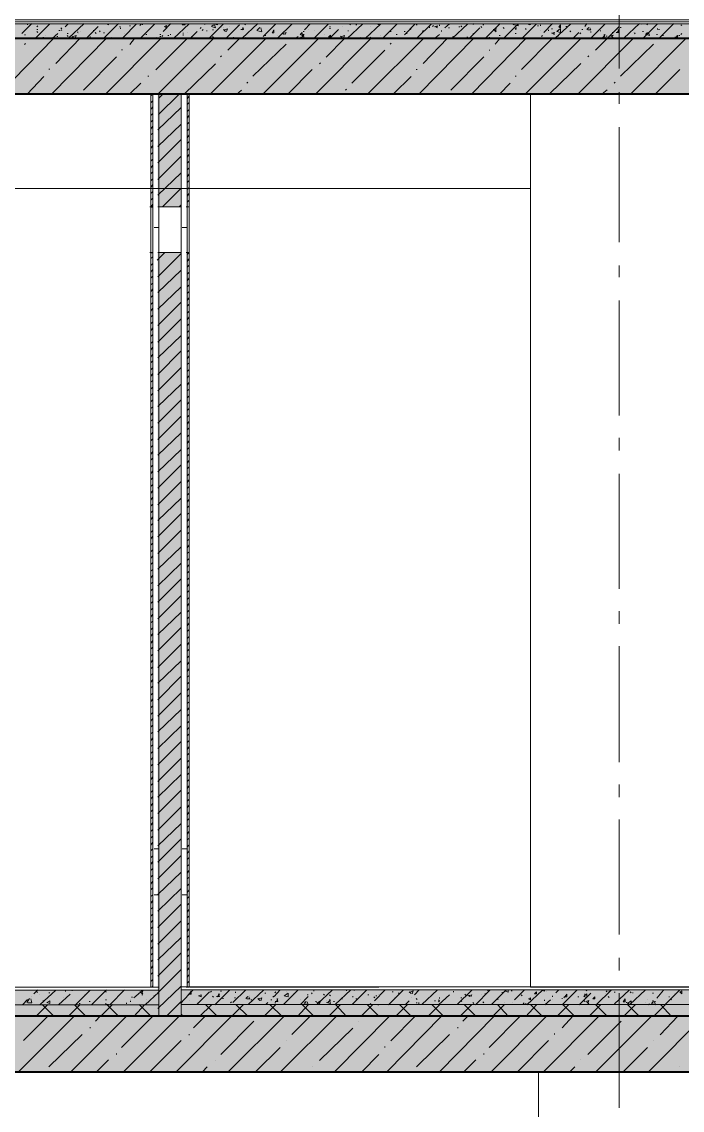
# Model space of a CAD drawing. Header units: millimetres. Extents: x -136833 to 49383, y -8033 to 344618.
# Drawn here: x -20539 to -17669, y 48117 to 52848 of the extents above; entities that cross this region are included whole.
import ezdxf

# ---------------------------------------------------------------- set-up
doc = ezdxf.new("R2010")
doc.units = ezdxf.units.MM
doc.layers.add('PDF _Геометрия', color=7, linetype='Continuous', true_color=0x1d1d1d)
doc.layers.add('PDF _Сплошная заливка', color=7, linetype='Continuous', true_color=0xffffff)

msp = doc.modelspace()

# ---------------------------------------------------------------- hatches: boundary and pattern name
at = {"layer": 'PDF _Сплошная заливка', "transparency": 33554559}
h = msp.add_hatch(color=256, dxfattribs=at)
h.paths.add_polyline_path([(-77398.8, 52535.5), (-77398.8, 52776.4), (-103546, 52776.4), (-103546, 52535.5)])
h.paths.add_polyline_path([(146.8, 52535.5), (146.8, 52776.4), (-22999.7, 52776.4), (-22999.7, 52535.5)])
h.paths.add_polyline_path([(-23351, 52535.5), (-23351, 52776.4), (-26352.2, 52776.4), (-26352.2, 52535.5)])
h.paths.add_polyline_path([(-26398.8, 52535.5), (-26398.8, 52776.4), (-44097.3, 52776.4), (-44097.3, 52535.5)])
h.paths.add_polyline_path([(-45350.3, 52535.5), (-45350.3, 52776.4), (-50899.8, 52776.4), (-50899.8, 52535.5)])
h = msp.add_hatch(color=256, dxfattribs=at)
h.paths.add_polyline_path([(-19977.2, 52044.5), (-19977.2, 52534), (-19978.2, 52534), (-19978.2, 52044.5)])
h.paths.add_polyline_path([(-19977.2, 51845.5), (-19978.2, 51845.5), (-19978.2, 48653.8), (-19977.2, 48653.8)])
h = msp.add_hatch(color=256, dxfattribs=at)
h.paths.add_polyline_path([(-19850.3, 52044.5), (-19850.3, 52534.8), (-19948.6, 52534.8), (-19948.6, 52044.5)])
h.paths.add_polyline_path([(-19850.3, 51845.5), (-19948.6, 51845.5), (-19948.6, 48526.8), (-19850.3, 48526.8)])
h = msp.add_hatch(color=256, dxfattribs=at)
h.paths.add_polyline_path([(-19816.4, 52044.5), (-19816.4, 52534.6), (-19820.3, 52534.6), (-19820.3, 52044.5)])
h.paths.add_polyline_path([(-19816.4, 51845.5), (-19820.3, 51845.5), (-19820.3, 48653.8), (-19816.4, 48653.8)])
h = msp.add_hatch(color=256, dxfattribs=at)
h.paths.add_polyline_path([(-65546.2, 48285.5), (-65546.2, 48526.4), (-101294, 48526.4), (-101294, 48285.5)])
h.paths.add_polyline_path([(146.8, 48285.5), (146.8, 48526.4), (-22999.7, 48526.4), (-22999.7, 48285.5)])
h.paths.add_polyline_path([(-23351, 48285.5), (-23351, 48526.4), (-26352.2, 48526.4), (-26352.2, 48285.5)])
h.paths.add_polyline_path([(-26398.8, 48285.5), (-26398.8, 48526.4), (-44097.3, 48526.4), (-44097.3, 48285.5)])
h.paths.add_polyline_path([(-45350.3, 48285.5), (-45350.3, 48526.4), (-50899.8, 48526.4), (-50899.8, 48285.5)])
h.paths.add_polyline_path([(-50950.6, 48285.5), (-50950.6, 48526.4), (-65296.5, 48526.4), (-65296.5, 48285.5)])

# ---------------------------------------------------------------- linework, layer by layer
at = {"layer": 'PDF _Геометрия', "color": 7, "lineweight": 9}
for points in [[(-17943.1, 52644.3), (-17943.1, 53143.8)], [(-22897, 52775.7), (-96.7, 52775.7), (-96.7, 52839.2), (-96.7, 52847.7), (-96.7, 52856.1), (-22897, 52856.1)], [(-96.7, 52847.7), (-22897, 52847.7)], [(-96.7, 52839.2), (-22897, 52839.2)], [(-19964.4, 52123.1), (-19943.6, 52123.1), (-19943.6, 52533.8), (-19943.6, 52042.7), (-19943.6, 51843.7), (-19943.6, 48524.8), (-22894, 48524.8)], [(-21925.8, 48652.1), (-19978.7, 48652.1), (-19978.7, 51844), (-19978.7, 52043), (-19978.7, 52534.1), (-22857.3, 52534.1)], [(-19978.2, 52042.9), (-19969.9, 52042.9), (-19969.9, 52534), (-19978.2, 52534)], [(-19974.1, 52043.8), (-19969.9, 52043.8), (-19969.9, 52534.9), (-19974.1, 52534.9)], [(-19847.1, 51963.4), (-19847.1, 51993), (-19847.1, 52043.8), (-19847.1, 51844.9), (-19847.1, 52043.8), (-19948.6, 52043.8), (-19847.1, 52043.8), (-19847.1, 52534.8), (-19948.6, 52534.8)], [(-19847.1, 52534.8), (-19847.1, 52124.2)], [(-19841.6, 52533.8), (-19820.7, 52533.8), (-19820.7, 52042.7), (-19820.7, 51843.8), (-19820.7, 48651.8), (-19820.7, 50751.5), (-19820.7, 48651.8)], [(-19841.6, 52123.1), (-19820.7, 52123.1), (-19820.7, 52533.8)], [(-19824.9, 52043.6), (-19820.7, 52043.6), (-19820.7, 52534.7), (-19824.9, 52534.7)], [(-19820.3, 52043.6), (-19812, 52043.6), (-19812, 52534.6), (-19820.3, 52534.6)], [(-19812, 52534.6), (-19812, 52124)], [(-18987.2, 52533.9), (-19808.5, 52533.9)], [(-18329.1, 52534.4), (-18329.1, 48652.4)], [(-18328, 48652.3), (-9607.8, 48652.3), (-9607.8, 52534.2), (-18328, 52534.2)], [(-17943.1, 52491.8), (-17943.1, 52542.7)], [(-17943.1, 51890.8), (-17943.1, 52390.3)], [(-19408.4, 52123.7), (-20741.8, 52123.7)], [(-19810.6, 52123.7), (-18329.1, 52123.7)], [(-18794.2, 52123.6), (-19407.7, 52123.6)], [(-19982.4, 51844.8), (-19969.9, 51844.8), (-19969.9, 52043.8), (-19982.4, 52043.8)], [(-19824.5, 51844.6), (-19812, 51844.6), (-19812, 52043.6), (-19824.5, 52043.6)], [(-19964.4, 51953.8), (-19943.6, 51953.8)], [(-19841.6, 51953.8), (-19820.7, 51953.8)], [(149, 51904.4), (149, 50981.6), (149, 48653.3), (149, 48640.7), (-19848.8, 48640.7)], [(-19978.2, 48652), (-19969.9, 48652), (-19969.9, 51843.9), (-19978.2, 51843.9)], [(-19974.1, 48653.1), (-19969.9, 48653.1), (-19969.9, 51844.8), (-19974.1, 51844.8)], [(-19948.6, 48526), (-19847.1, 48526), (-19847.1, 51844.9), (-19948.6, 51844.9), (-19847.1, 51844.9)], [(-19824.9, 48652.8), (-19820.7, 48652.8), (-19820.7, 51844.7), (-19824.9, 51844.7)], [(-19820.3, 48652.7), (-19812, 48652.7), (-19812, 51844.6), (-19820.3, 51844.6)], [(-17943.1, 51738.3), (-17943.1, 51789.1)], [(-17943.1, 51137.2), (-17943.1, 51636.7)], [(-17943.1, 50984.8), (-17943.1, 51039.8)], [(-17943.1, 50383.7), (-17943.1, 50883.2)], [(-19847.1, 49554.7), (-19847.1, 50752.7), (-19847.1, 48653), (-19847.1, 48640.3), (-19847.1, 48576.8), (-19847.1, 48526)], [(-17943.1, 50231.3), (-17943.1, 50286.3)], [(-17943.1, 49630.2), (-17943.1, 50133.9)], [(-17943.1, 49477.8), (-17943.1, 49532.8)], [(-17943.1, 48880.9), (-17943.1, 49380.4)], [(-19943.6, 49252.9), (-19964.4, 49252.9)], [(-19820.7, 49252.9), (-19841.6, 49252.9)], [(-17943.1, 48724.2), (-17943.1, 48779.2)], [(-19943.6, 48524.8), (-19943.6, 48575.6), (-19943.6, 48639.1), (-19943.6, 48651.8), (-22894, 48651.8)], [(-19943.6, 48639.1), (-22894, 48639.1)], [(149, 48653.3), (-19848.8, 48653.3)], [(-19848.8, 48526.4), (149, 48526.4), (149, 48577.2), (149, 48640.7)], [(-19808.5, 48651.9), (-18987.2, 48651.9)], [(-17943.1, 48127.3), (-17943.1, 48626.9)], [(-19943.6, 48575.6), (-22894, 48575.6)], [(149, 48577.2), (-19848.8, 48577.2)], [(-22895.5, 47873.2), (-18294, 47873.2), (-18294, 48283.9), (-18294, 45155.4), (-22895.5, 45155.4)], [(-18294, 48283.9), (-22895.5, 48283.9)]]:
    msp.add_lwpolyline(points, dxfattribs=at)
at = {"layer": 'PDF _Геометрия', "color": 7, "lineweight": 40}
for points in [[(-96.7, 53046.7), (-96.7, 52775.7), (-22994.2, 52775.7)], [(-22994.2, 52534.4), (-96.7, 52534.4), (-96.7, 51954.4)], [(149, 45156.8), (149, 48285.1), (149, 48526.4), (-22997.8, 48526.4)], [(-22994.2, 48284.2), (-96.7, 48284.2), (-96.7, 45155.8), (-26097.4, 45155.8)]]:
    msp.add_lwpolyline(points, dxfattribs=at)
at = {"layer": 'PDF _Геометрия', "lineweight": 9}
for points in [[(-18524.1, 52776.6), (-18460.8, 52840.1)], [(-18270.7, 52802.1), (-18232.6, 52840.2)], [(-20538.5, 52797.6), (-20496.3, 52840)], [(-20513.9, 52835), (-20513.9, 52839.2)], [(-20481, 52775.9), (-20417.4, 52839.4)], [(-20474.2, 52826.2), (-20470, 52830.5)], [(-20474.2, 52814.4), (-20470, 52814.4)], [(-20474.2, 52805.9), (-20470, 52801.7)], [(-20407.9, 52775.6), (-20382.3, 52796.8)], [(-20377.6, 52809.5), (-20373.5, 52809.5)], [(-20368.9, 52822.1), (-20364.7, 52817.8)], [(-20368.9, 52809.4), (-20364.7, 52813.6)], [(-20350.9, 52826.1), (-20338.4, 52838.9)], [(-20342.6, 52797.4), (-20338.4, 52797.4)], [(-20336.1, 52776.6), (-20268.2, 52840.1)], [(-20298.7, 52802.2), (-20294.5, 52802.2)], [(-20294.5, 52797.1), (-20294.5, 52797.1)], [(-20285.8, 52806.3), (-20285.8, 52806.3)], [(-20263.6, 52839.1), (-20259.4, 52839.1)], [(-20257.4, 52776.1), (-20206.8, 52826.9)], [(-20228.5, 52810.1), (-20224.3, 52810.1)], [(-20219.7, 52800.7), (-20215.6, 52796.5)], [(-20202.2, 52804.8), (-20198, 52809.1)], [(-20189.2, 52838.6), (-20189.2, 52838.6)], [(-20184.6, 52800.5), (-20180.5, 52800.5)], [(-20182.9, 52776.4), (-20119, 52839.9)], [(-20171.2, 52839.3), (-20162.9, 52835.1), (-20162.9, 52839.3)], [(-20119, 52818.7), (-20119, 52818.7)], [(-20114.4, 52826.2), (-20110.3, 52826.2)], [(-20110.3, 52817.7), (-20110.3, 52822)], [(-20099.1, 52780.1), (-20040.1, 52839.3)], [(-20092.7, 52797.3), (-20092.7, 52797.3)], [(-20070.6, 52831), (-20066.4, 52831)], [(-20026.7, 52831.6), (-20022.5, 52835.8)], [(-20024.3, 52775.2), (-19961.1, 52838.7)], [(-20017.9, 52835.8), (-20013.8, 52835.8)], [(-20000.4, 52793.3), (-19996.2, 52793.3)], [(-19939, 52792.9), (-19934.8, 52792.9)], [(-19925, 52806.1), (-19890.9, 52840)], [(-19921, 52827.4), (-19908.5, 52831.6), (-19912.6, 52823.2)], [(-19916.8, 52826.5), (-19908.5, 52822.3)], [(-19895.1, 52793.4), (-19890.9, 52793.4)], [(-19879.4, 52775.9), (-19812, 52839.4)], [(-19842.4, 52835.4), (-19838.3, 52839.6)], [(-19842, 52835.3), (-19829.5, 52835.3), (-19833.7, 52839.5)], [(-19838.3, 52796.4), (-19838.3, 52800.6)], [(-19820.7, 52800.5), (-19820.7, 52800.5)], [(-19806.8, 52776.5), (-19776.9, 52806.1)], [(-19763.5, 52818.7), (-19759.3, 52822.9)], [(-19754.7, 52810.2), (-19750.5, 52814.4)], [(-19745.9, 52835.5), (-19741.8, 52839.7)], [(-19737.2, 52809.2), (-19733, 52809.2)], [(-19726.2, 52775.7), (-19662.8, 52839.2)], [(-19715, 52826.8), (-19706.7, 52835.3)], [(-19710.8, 52813.2), (-19706.7, 52813.2)], [(-19710.4, 52825.9), (-19697.9, 52821.6), (-19702.1, 52834.3)], [(-19706.7, 52839.5), (-19706.7, 52839.5)], [(-19705.8, 52839.3), (-19689.1, 52835.2), (-19689.1, 52839.3)], [(-19671.6, 52823.2), (-19671.6, 52823.2)], [(-19662.8, 52823.1), (-19662.8, 52823.1)], [(-19662.4, 52814.6), (-19654, 52806.1)], [(-19657.8, 52813.7), (-19645.3, 52817.9), (-19649.4, 52805.2)], [(-19651.9, 52776), (-19592.6, 52835.3)], [(-19636.5, 52827.2), (-19636.5, 52827.2)], [(-19601.4, 52831.2), (-19601.4, 52831.2)], [(-19587.6, 52814), (-19575.1, 52814), (-19579.2, 52822.5)], [(-19583.4, 52813.2), (-19575.1, 52821.6)], [(-19581.3, 52776.3), (-19513.6, 52839.9)], [(-19570.5, 52835.1), (-19566.3, 52839.4)], [(-19517.4, 52810.2), (-19504.9, 52822.9)], [(-19512.8, 52809.2), (-19496.1, 52805), (-19500.3, 52821.9)], [(-19489.8, 52784.2), (-19434.7, 52839.3)], [(-19428, 52776.2), (-19364.5, 52839.6)], [(-19408, 52797.6), (-19399.6, 52793.3)], [(-19403.4, 52796.6), (-19390.8, 52800.9), (-19395, 52792.4)], [(-19390.8, 52801.7), (-19390.8, 52801.7)], [(-19328.6, 52780.9), (-19311.8, 52776.6), (-19316, 52793.6)], [(-19320.6, 52796.1), (-19320.6, 52800.4)], [(-19316, 52806.3), (-19311.8, 52806.3)], [(-19310.7, 52813.7), (-19285.5, 52839.1)], [(-19294.3, 52813.7), (-19294.3, 52813.7)], [(-19270.2, 52775.1), (-19206.5, 52838.5)], [(-19268, 52810.2), (-19268, 52810.2)], [(-19202, 52825.8), (-19197.8, 52825.8)], [(-19202, 52818.2), (-19197.8, 52818.2)], [(-19200.5, 52776.4), (-19162.7, 52814.5)], [(-19145.1, 52826.3), (-19145.1, 52826.3)], [(-19125.3, 52775.7), (-19057.4, 52839.2)], [(-19123, 52809.1), (-19118.8, 52809.1)], [(-19114.2, 52834.4), (-19110, 52838.7)], [(-19087.9, 52835.1), (-19083.7, 52835.1)], [(-19046.4, 52775.1), (-18978.4, 52838.6)], [(-19039.8, 52839.1), (-19039.8, 52839.1)], [(-19022.3, 52827.1), (-19022.3, 52827.1)], [(-18995.6, 52838.7), (-18987.2, 52834.5), (-18987.2, 52838.7)], [(-18972, 52775.5), (-18908.2, 52839)], [(-18938.8, 52806.2), (-18934.6, 52806.2)], [(-18917, 52839), (-18917, 52839)], [(-18912.4, 52793.3), (-18908.2, 52793.3)], [(-18877.3, 52805.7), (-18873.1, 52805.7)], [(-18875.6, 52791.9), (-18829.3, 52838.4)], [(-18868.6, 52797.2), (-18864.4, 52797.2)], [(-18851, 52814.9), (-18846.8, 52819.1)], [(-18824.7, 52835), (-18820.5, 52835)], [(-18822.3, 52776.1), (-18759.1, 52839.6)], [(-18798.4, 52805.2), (-18794.2, 52809.4)], [(-18767.8, 52826.1), (-18767.8, 52821.9)], [(-18754.5, 52826.9), (-18750.3, 52831.1)], [(-18745.4, 52826.7), (-18732.8, 52831), (-18737, 52822.5)], [(-18741.2, 52825.9), (-18732.8, 52821.6)], [(-18724, 52834.3), (-18724, 52830)], [(-18715.2, 52805.5), (-18715.2, 52809.7)], [(-18701.2, 52822.1), (-18680.1, 52839)], [(-18684.3, 52822.1), (-18680.1, 52822.1)], [(-18668.6, 52775), (-18601.1, 52838.5)], [(-18640.5, 52826.1), (-18636.2, 52826.1)], [(-18631.7, 52830.3), (-18627.5, 52826)], [(-18594.9, 52775.5), (-18548.5, 52822.1)], [(-18579, 52835.8), (-18574.8, 52840.1)], [(-18579, 52793.5), (-18574.8, 52797.7)], [(-18543.9, 52827.1), (-18539.7, 52822.9)], [(-18535.2, 52834.6), (-18530.9, 52834.6)], [(-18495.9, 52797.2), (-18495.9, 52797.2)], [(-18491, 52814), (-18478.3, 52818.2), (-18482.5, 52805.5), (-18478.3, 52809.7)], [(-18486.8, 52813.1), (-18478.3, 52804.6)], [(-18447.4, 52823), (-18443.2, 52818.8)], [(-18445.2, 52776), (-18381.8, 52839.5)], [(-18403.6, 52835.4), (-18399.3, 52839.7)], [(-18398.7, 52834.4), (-18381.8, 52830.2), (-18381.8, 52838.7)], [(-18394.8, 52818.4), (-18390.6, 52814.2)], [(-18394.8, 52796.4), (-18390.6, 52796.4)], [(-18390.6, 52818.4), (-18390.6, 52822.7)], [(-18366.3, 52775.5), (-18302.8, 52839)], [(-18350.9, 52818.1), (-18346.7, 52813.9)], [(-18337.6, 52835.8), (-18329.1, 52835.8), (-18329.1, 52840)], [(-18333.4, 52834.9), (-18329.1, 52839.1)], [(-18298.3, 52830.4), (-18294, 52830.4)], [(-18285.3, 52834.6), (-18285.3, 52830.3)], [(-18285.3, 52810), (-18285.3, 52810)], [(-18250.2, 52813.2), (-18250.2, 52808.9)], [(-18236.9, 52817.3), (-18232.6, 52817.3)], [(-18236.6, 52797.8), (-18223.9, 52802), (-18228.1, 52793.5)], [(-18232.3, 52796.9), (-18223.9, 52792.7)], [(-18221.4, 52776.1), (-18153.7, 52839.6)], [(-18175.4, 52827), (-18171.2, 52827)], [(-18157.9, 52809.1), (-18153.7, 52804.9)], [(-18144, 52775.9), (-18118.6, 52801.3)], [(-18114, 52796.1), (-18109.8, 52800.4)], [(-18105.3, 52813.9), (-18101, 52813.9)], [(-18091.9, 52827.3), (-18083.5, 52840)], [(-18083.2, 52814.6), (-18074.7, 52823)], [(-18078.6, 52813.6), (-18065.9, 52813.6), (-18070.2, 52822.1)], [(-18068.1, 52775.9), (-18004.5, 52839.4)], [(-18065.9, 52806), (-18065.9, 52801.8)], [(-18026.3, 52809.1), (-18022.1, 52809.1)], [(-18004.5, 52775.9), (-18008.7, 52792.9)], [(-17994, 52776.3), (-17943.1, 52827.2)], [(-17973.6, 52801.9), (-17969.4, 52801.9)], [(-17955.8, 52801.8), (-17943.1, 52801.8), (-17947.3, 52814.4)], [(-17951.6, 52800.9), (-17943.1, 52813.6)], [(-17938.6, 52822.8), (-17934.3, 52822.8)], [(-17923.3, 52776.6), (-17855.3, 52840)], [(-17881.7, 52801.3), (-17881.7, 52801.3)], [(-17877.1, 52800.4), (-17872.9, 52796.2)], [(-17877.1, 52797), (-17872.9, 52797)], [(-17846.6, 52835.8), (-17846.6, 52835.8)], [(-17842, 52806.1), (-17837.8, 52806.1)], [(-17835.9, 52780.2), (-17776.4, 52839.5)], [(-17828.7, 52793.3), (-17820.3, 52801.8)], [(-17824.5, 52835.6), (-17820.3, 52839.8)], [(-17824.5, 52839), (-17820.3, 52834.7)], [(-17824.2, 52792.3), (-17811.5, 52788.1), (-17815.7, 52800.8)], [(-17780.6, 52792.9), (-17776.4, 52792.9)], [(-17776.4, 52818.3), (-17776.4, 52814.1)], [(-17771.9, 52814), (-17767.6, 52814)], [(-17770, 52776.4), (-17706.2, 52839.9)], [(-17675.3, 52835.4), (-17671.1, 52831.2)], [(-17675.3, 52793), (-17671.1, 52797.3)], [(-20637.2, 52535.4), (-20399.8, 52776.7)], [(-20526.8, 52791.9), (-20522.7, 52791.9)], [(-20526.8, 52749.5), (-20522.7, 52753.8)], [(-20447.8, 52779.4), (-20443.7, 52779.4)], [(-20434.9, 52788.8), (-20434.9, 52788.8)], [(-20408.9, 52535.5), (-20171.7, 52776.8)], [(-20391.7, 52666.6), (-20285.8, 52776.7)], [(-20386.4, 52784.1), (-20382.3, 52784.1)], [(-20342.6, 52788.9), (-20338.4, 52784.7)], [(-20320.9, 52783.7), (-20320.9, 52779.4)], [(-20320.4, 52784.5), (-20312.1, 52776)], [(-20315.8, 52783.6), (-20303.3, 52787.8), (-20307.5, 52775.1)], [(-20241.9, 52784), (-20241.9, 52779.8)], [(-20175.9, 52533.7), (-19934.8, 52775)], [(-20149.5, 52779.9), (-20145.4, 52775.7)], [(-20069.7, 52749.6), (-20048.9, 52775)], [(-20057.6, 52776), (-20057.6, 52776)], [(-20022.5, 52775.7), (-20022.5, 52775.7)], [(-19956.5, 52776), (-19952.3, 52780.3)], [(-19956.4, 52639.6), (-19820.7, 52775.1)], [(-19948.3, 52533.8), (-19706.7, 52775.1)], [(-19943.6, 52775.1), (-19943.6, 52775.1)], [(-19939, 52784.4), (-19934.8, 52784.4)], [(-19930.2, 52783.4), (-19926, 52787.7)], [(-19903.9, 52788.4), (-19899.7, 52788.4)], [(-19838.3, 52792.2), (-19838.3, 52787.9)], [(-19803.2, 52783.4), (-19803.2, 52783.4)], [(-19720, 52533.9), (-19478.5, 52775.2)], [(-19710.8, 52783.6), (-19706.7, 52779.4)], [(-19643.5, 52724.4), (-19592.6, 52775.2)], [(-19618.9, 52780.5), (-19618.9, 52776.2)], [(-19570.5, 52775.9), (-19566.3, 52780.1)], [(-19535.4, 52775.6), (-19531.2, 52775.6)], [(-19534.6, 52611.2), (-19390.8, 52751)], [(-19491.6, 52534), (-19250.4, 52775.3)], [(-19487.3, 52779.5), (-19487.3, 52779.5)], [(-19482.7, 52788.8), (-19478.5, 52788.8)], [(-19425.9, 52789.3), (-19425.9, 52789.3)], [(-19350.7, 52775.9), (-19338.2, 52784.4)], [(-19329.4, 52775.1), (-19329.4, 52775.1)], [(-19324.4, 52780), (-19311.8, 52792.7)], [(-19263.3, 52534.1), (-19022.3, 52775.5)], [(-19224.1, 52792.1), (-19224.1, 52792.1)], [(-19216.8, 52694.9), (-19136.4, 52775.4)], [(-19153.5, 52784.8), (-19145.1, 52776.3)], [(-19149, 52783.9), (-19136.4, 52788.1), (-19140.6, 52775.4)], [(-19118.8, 52780.4), (-19118.8, 52780.4)], [(-19070.4, 52775.7), (-19066.2, 52780), (-19066.2, 52775.7)], [(-19035.6, 52534.2), (-18794.2, 52775.5)], [(-19026.5, 52776.3), (-19022.3, 52780.5)], [(-19022.3, 52792.3), (-19022.3, 52792.3)], [(-18978.4, 52788.7), (-18978.4, 52788.7)], [(-18938.8, 52751.1), (-18934.6, 52755.4)], [(-18890.7, 52779.6), (-18890.7, 52779.6)], [(-18881.9, 52776.2), (-18881.9, 52776.2)], [(-18811.8, 52535.3), (-18574.8, 52776.6)], [(-18795, 52666.4), (-18688.9, 52776.5)], [(-18745, 52775), (-18724, 52792)], [(-18666.8, 52780.5), (-18662.6, 52784.7)], [(-18605.4, 52781), (-18601.1, 52781)], [(-18583.5, 52535.4), (-18346.7, 52776.7)], [(-18508.8, 52780.3), (-18504.6, 52780.3)], [(-18481.9, 52751.2), (-18460.8, 52776.6)], [(-18465, 52788.4), (-18460.8, 52788.4)], [(-18368.1, 52641.2), (-18232.6, 52776.7)], [(-18351.3, 52533.7), (-18109.8, 52775)], [(-18280.7, 52783.7), (-18276.5, 52788)], [(-18210.5, 52784.1), (-18206.3, 52788.3)], [(-18122.9, 52533.7), (-17881.7, 52775.1)], [(-18061.4, 52775.5), (-18057.1, 52775.5)], [(-18046.6, 52724.2), (-17995.7, 52775)], [(-18004.5, 52775.1), (-18017.2, 52775.1), (-18004.5, 52792)], [(-18000, 52785.2), (-17995.7, 52785.2)], [(-17987, 52780.9), (-17987, 52780.9)], [(-17982.1, 52785), (-17969.4, 52789.3), (-17973.6, 52780.8)], [(-17977.9, 52784.2), (-17969.4, 52779.9)], [(-17937.7, 52611), (-17793.9, 52750.7)], [(-17894.6, 52533.9), (-17653.5, 52775.2)], [(-17850.8, 52776.5), (-17846.6, 52776.5)], [(-17754.3, 52787.7), (-17750.1, 52787.7)], [(-17732.5, 52780), (-17732.5, 52775.7)], [(-17715, 52776.4), (-17715, 52776.4)], [(-17715, 52776.4), (-17715, 52776.4)], [(-17692.9, 52776.2), (-17688.6, 52780.5), (-17701.4, 52780.5)], [(-17697.1, 52779.6), (-17688.6, 52788.1)], [(-17688.6, 52780.5), (-17692.9, 52789)], [(-17684.1, 52788.1), (-17679.9, 52788.1)], [(-20105.7, 52725.4), (-20101.5, 52725.4)], [(-19675.7, 52695.3), (-19671.6, 52699.6)], [(-19104.6, 52581.1), (-18960.9, 52725.1)], [(-18508.8, 52725.2), (-18504.6, 52725.2)], [(-18078.9, 52695.1), (-18074.7, 52699.3)], [(-20271.4, 52551.2), (-20127.8, 52695.2)], [(-19833.7, 52533.8), (-19697.9, 52665)], [(-19245.8, 52665.2), (-19241.6, 52669.4)], [(-18675.2, 52551), (-18530.9, 52695)], [(-18245.4, 52535.4), (-18109.8, 52666.6)], [(-20515.6, 52533.9), (-20443.7, 52610.2)], [(-20421.5, 52641.4), (-20417.4, 52641.4)], [(-19991.6, 52611.2), (-19987.4, 52611.2)], [(-19382.3, 52535.1), (-19276.7, 52640.9)], [(-18923.3, 52534.6), (-18846.8, 52610.8)], [(-18824.7, 52641.1), (-18820.5, 52641.1)], [(-18394.8, 52611), (-18390.6, 52611)], [(-17785.5, 52534.9), (-17679.9, 52640.7)], [(-20069.1, 52535.3), (-20022.5, 52581.8)], [(-19561.7, 52581.1), (-19557.5, 52585.3)], [(-18463.4, 52534.1), (-18416.9, 52580.7)], [(-17964.9, 52580.9), (-17960.6, 52585.1)], [(-19944.8, 52445.1), (-19855.8, 52534)], [(-19942.7, 52516.8), (-19926, 52533.6)], [(-19604.7, 52533.8), (-19583.8, 52550.8)], [(-19131.8, 52550.9), (-19127.6, 52555.2)], [(-18016.9, 52535.5), (-17995.7, 52552.4)], [(-19948.6, 52378.2), (-19847.1, 52475.6)], [(-19948.6, 52306.2), (-19847.1, 52403.6)], [(-19948.6, 52234.3), (-19847.1, 52335.9)], [(-19948.6, 52162.3), (-19847.1, 52264)], [(-19948.6, 52094.6), (-19847.1, 52192)], [(-19927.7, 52043.8), (-19847.1, 52124.2)], [(-19855.4, 52043.8), (-19847.1, 52052.3)], [(-19951.3, 51811.5), (-19917.2, 51845.4)], [(-19948.6, 51739), (-19847.1, 51840.6)], [(-19948.6, 51671.3), (-19847.1, 51768.6)], [(-19948.6, 51599.3), (-19847.1, 51696.7)], [(-19948.6, 51527.4), (-19847.1, 51628.9)], [(-19948.6, 51455.4), (-19847.1, 51557)], [(-19948.6, 51387.7), (-19847.1, 51485)], [(-19948.6, 51315.7), (-19847.1, 51417.3)], [(-19948.6, 51243.7), (-19847.1, 51345.3)], [(-19948.6, 51176), (-19847.1, 51273.3)], [(-19948.6, 51104.1), (-19847.1, 51205.6)], [(-19948.6, 51032.1), (-19847.1, 51133.7)], [(-19948.6, 50964.3), (-19847.1, 51061.7)], [(-19948.6, 50892.4), (-19847.1, 50989.7)], [(-19948.6, 50820.4), (-19847.1, 50922)], [(-19948.6, 50748.5), (-19847.1, 50850.1)], [(-19948.6, 50680.7), (-19847.1, 50778.1)], [(-19948.6, 50608.8), (-19847.1, 50710.4)], [(-19948.6, 50536.8), (-19847.1, 50638.4)], [(-19948.6, 50469), (-19847.1, 50566.4)], [(-19948.6, 50397.1), (-19847.1, 50494.5)], [(-19948.6, 50325.1), (-19847.1, 50426.7)], [(-19948.6, 50253.2), (-19847.1, 50354.8)], [(-19948.6, 50185.4), (-19847.1, 50282.8)], [(-19948.6, 50113.4), (-19847.1, 50215.1)], [(-19948.6, 50041.5), (-19847.1, 50143.1)], [(-19948.6, 49973.8), (-19847.1, 50071.2)], [(-19948.6, 49901.8), (-19847.1, 50003.4)], [(-19948.6, 49829.8), (-19847.1, 49931.4)], [(-19948.6, 49762.1), (-19847.1, 49859.5)], [(-19948.6, 49690.2), (-19847.1, 49787.5)], [(-19948.6, 49618.2), (-19847.1, 49719.8)], [(-19948.6, 49546.2), (-19847.1, 49647.8)], [(-19948.6, 49478.5), (-19847.1, 49575.9)], [(-19948.6, 49406.5), (-19847.1, 49508.1)], [(-19948.6, 49334.6), (-19847.1, 49436.1)], [(-19948.6, 49266.9), (-19847.1, 49364.2)], [(-19948.6, 49194.9), (-19847.1, 49296.5)], [(-19948.6, 49122.9), (-19847.1, 49224.5)], [(-19948.6, 49055.2), (-19847.1, 49152.5)], [(-19948.6, 48983.2), (-19847.1, 49080.5)], [(-19948.6, 48911.3), (-19847.1, 49012.9)], [(-19948.6, 48839.3), (-19847.1, 48940.9)], [(-19948.6, 48771.5), (-19847.1, 48868.9)], [(-19948.6, 48699.6), (-19847.1, 48801.2)], [(-19948.6, 48627.7), (-19847.1, 48729.2)], [(-20486.6, 48623.5), (-20470, 48640.5)], [(-20474.2, 48631), (-20470, 48631)], [(-20458.9, 48576.3), (-20391, 48639.8)], [(-20351.3, 48635.2), (-20347.2, 48635.2)], [(-20320.9, 48636), (-20320.9, 48640.2)], [(-20305.6, 48576.1), (-20241.9, 48639.5)], [(-20272.4, 48639.8), (-20268.2, 48639.8)], [(-20268.2, 48639.8), (-20268.2, 48639.8)], [(-20235.5, 48577.5), (-20171.7, 48641)], [(-20175.9, 48631.5), (-20171.7, 48631.5)], [(-20155.9, 48576.8), (-20092.7, 48640.3)], [(-20052, 48605.8), (-20013.8, 48639.7)], [(-20026.3, 48632.2), (-20013.8, 48636.5), (-20017.9, 48623.8)], [(-20022.1, 48631.2), (-20013.8, 48622.8)], [(-20002.6, 48575.6), (-19943.6, 48630.7)], [(-19948.6, 48559.9), (-19847.1, 48657.3)], [(-19849.4, 48581.7), (-19794.4, 48640.9)], [(-19779.2, 48576.8), (-19724.2, 48631.8)], [(-19772.3, 48640.7), (-19768.1, 48640.7)], [(-19719.6, 48630.8), (-19715.4, 48634.9)], [(-19699.9, 48576.1), (-19636.5, 48639.5)], [(-19675.7, 48635.6), (-19671.6, 48635.6)], [(-19621.4, 48586), (-19566.3, 48641)], [(-19610.2, 48631.9), (-19610.2, 48627.7)], [(-19575.1, 48630.6), (-19575.1, 48630.6)], [(-19555, 48576.8), (-19487.3, 48640.4)], [(-19442.3, 48611.2), (-19417.1, 48640.8)], [(-19438.9, 48627.2), (-19434.7, 48631.4)], [(-19401.7, 48576.6), (-19338.2, 48640.1)], [(-19390.8, 48635.3), (-19390.8, 48635.3)], [(-19272.2, 48636.3), (-19268, 48636.3)], [(-19259.2, 48639.4), (-19259.2, 48639.4)], [(-19256.9, 48577.4), (-19189, 48640.9)], [(-19177.9, 48576.7), (-19110, 48640.2)], [(-19127.6, 48640.4), (-19127.6, 48636.2)], [(-19103.6, 48577.2), (-19039.8, 48640.6)], [(-19096.7, 48639.1), (-19092.5, 48639.1)], [(-19092.5, 48639.1), (-19092.5, 48639.1)], [(-19007.1, 48593.4), (-18960.9, 48640)], [(-18945.7, 48575.8), (-18881.9, 48639.3)], [(-18930, 48632.2), (-18925.8, 48632.2)], [(-18855.2, 48632.6), (-18846.8, 48624.1)], [(-18850.7, 48631.5), (-18838, 48635.7), (-18842.2, 48623)], [(-18832.8, 48619.6), (-18811.7, 48640.7)], [(-18811.7, 48639.7), (-18811.7, 48639.7)], [(-18800.2, 48576.6), (-18732.8, 48640.1)], [(-18662.6, 48631), (-18662.6, 48635.3)], [(-18646.9, 48576.3), (-18583.6, 48639.8)], [(-18568, 48575.7), (-18504.6, 48639.2)], [(-18513.4, 48640.3), (-18513.4, 48636.1)], [(-18497.8, 48577.1), (-18434.4, 48640.6)], [(-18452, 48627.1), (-18452, 48631.3)], [(-18438.7, 48635.4), (-18434.4, 48639.6)], [(-18438.3, 48635.3), (-18425.7, 48631.1), (-18425.7, 48639.5)], [(-18412.3, 48636.2), (-18408.1, 48636.2)], [(-18397.7, 48597.6), (-18355.5, 48640)], [(-18344.2, 48575.8), (-18276.5, 48639.3)], [(-18285.3, 48640.4), (-18285.3, 48640.4)], [(-18280.4, 48639.2), (-18267.7, 48635), (-18267.7, 48639.2)], [(-18259, 48634.9), (-18259, 48634.9)], [(-18219, 48627), (-18206.3, 48639.7)], [(-18190.9, 48575.5), (-18127.3, 48639.1)], [(-18087.7, 48640.7), (-18083.5, 48636.5)], [(-18057.1, 48640.5), (-18057.1, 48640.5)], [(-18041.8, 48576.3), (-17978.2, 48639.8)], [(-18000, 48631.5), (-17995.7, 48635.8)], [(-17987, 48635.7), (-17987, 48631.4)], [(-17964.9, 48631.2), (-17960.6, 48631.2)], [(-17962.9, 48579.9), (-17899.2, 48639.2)], [(-17925.5, 48639.4), (-17925.5, 48639.4)], [(-17925.5, 48639.4), (-17925.5, 48639.4)], [(-17897, 48577.1), (-17829, 48640.6)], [(-17894.7, 48631.7), (-17890.4, 48627.4)], [(-17779.8, 48605.1), (-17750.1, 48638.9)], [(-17743.7, 48576.9), (-17679.9, 48640.3)], [(-20535.3, 48577.4), (-20513.9, 48598.5)], [(-20517.6, 48585.8), (-20505.1, 48602.7)], [(-20512.9, 48584.7), (-20496.3, 48584.7), (-20500.5, 48601.6)], [(-20496.3, 48610), (-20496.3, 48610)], [(-20461.2, 48622.4), (-20461.2, 48622.4)], [(-20447.8, 48592.6), (-20443.7, 48592.6)], [(-20421.5, 48627.3), (-20417.4, 48627.3)], [(-20380.2, 48575.8), (-20329.6, 48622.3)], [(-20355.9, 48605.7), (-20355.9, 48605.7)], [(-20268.2, 48619.7), (-20268.2, 48619.7)], [(-20246, 48589.8), (-20241.9, 48589.8)], [(-20175.9, 48597.7), (-20171.7, 48597.7)], [(-20084, 48580), (-20084, 48584.2)], [(-20066.4, 48597.8), (-20066.4, 48597.8)], [(-20066.4, 48589.3), (-20066.4, 48593.6)], [(-20061.8, 48609.4), (-20057.6, 48609.4)], [(-20017.9, 48618.6), (-20013.8, 48618.6)], [(-19996.2, 48598.3), (-19996.2, 48598.3)], [(-19965.3, 48614.9), (-19961.1, 48614.9)], [(-19947.7, 48626.4), (-19943.6, 48626.4)], [(-19910.3, 48526), (-19847.1, 48589.5)], [(-19816.1, 48618.9), (-19812, 48623.1)], [(-19812, 48592.4), (-19812, 48592.4)], [(-19776.9, 48585.7), (-19776.9, 48585.7)], [(-19710.8, 48613.7), (-19706.7, 48609.5)], [(-19692.9, 48611.3), (-19680.3, 48611.3), (-19684.5, 48624)], [(-19688.7, 48610.3), (-19680.3, 48623)], [(-19667, 48602.7), (-19662.8, 48602.7)], [(-19631.9, 48584.5), (-19627.7, 48588.7)], [(-19614.3, 48605.5), (-19610.2, 48605.5)], [(-19565.9, 48602.8), (-19557.5, 48611.3)], [(-19561.3, 48601.8), (-19548.7, 48601.8), (-19552.9, 48610.2)], [(-19548.7, 48614.5), (-19548.7, 48614.5)], [(-19544.1, 48597.4), (-19540, 48597.4)], [(-19513.2, 48602.4), (-19504.9, 48594)], [(-19508.6, 48601.3), (-19496.1, 48605.5), (-19500.3, 48592.8)], [(-19482.7, 48626.5), (-19478.5, 48626.5)], [(-19478.1, 48576.7), (-19469.8, 48585.1)], [(-19456.4, 48597.7), (-19452.2, 48597.7)], [(-19447.6, 48609.3), (-19443.4, 48613.5)], [(-19438.9, 48584.9), (-19434.7, 48584.9)], [(-19438.5, 48590), (-19425.9, 48590), (-19430.1, 48602.7)], [(-19434.3, 48589.1), (-19425.9, 48601.7)], [(-19390.8, 48623.6), (-19390.8, 48623.6)], [(-19355.7, 48622.3), (-19355.7, 48626.5)], [(-19329.4, 48600.9), (-19329.4, 48600.9)], [(-19327.8, 48577.3), (-19294.3, 48611.1)], [(-19311.5, 48581.6), (-19303.1, 48590)], [(-19298.5, 48619.6), (-19294.3, 48619.6)], [(-19294.3, 48576.2), (-19298.5, 48588.9)], [(-19280.9, 48623.6), (-19276.7, 48627.9)], [(-19263.4, 48589.6), (-19259.2, 48589.6)], [(-19258.8, 48585.4), (-19250.4, 48581.1)], [(-19254.2, 48584.3), (-19241.6, 48592.7), (-19245.8, 48580)], [(-19228.3, 48622.2), (-19224.1, 48618)], [(-19215.3, 48593.5), (-19215.3, 48593.5)], [(-19214.6, 48586), (-19197.8, 48581.7), (-19202, 48598.6)], [(-19210.4, 48584.9), (-19197.8, 48597.6)], [(-19202, 48618.8), (-19197.8, 48614.6)], [(-19184.4, 48590), (-19180.2, 48590)], [(-19149.3, 48601.4), (-19145.1, 48601.4)], [(-19101.3, 48613.7), (-19101.3, 48609.5)], [(-19087.9, 48601.9), (-19083.7, 48601.9)], [(-19035.3, 48618.4), (-19031.1, 48618.4)], [(-19008.9, 48609.7), (-19004.7, 48605.4)], [(-19000.2, 48614.9), (-18996, 48614.9)], [(-18987.2, 48622.2), (-18987.2, 48622.2)], [(-18917, 48606.8), (-18917, 48602.5)], [(-18903.7, 48626.8), (-18899.5, 48626.8)], [(-18872.4, 48576.6), (-18855.6, 48593.6)], [(-18846.8, 48607.2), (-18846.8, 48607.2)], [(-18824.7, 48602.8), (-18820.5, 48598.5)], [(-18824.7, 48584.8), (-18820.5, 48584.8)], [(-18815.9, 48584.7), (-18811.7, 48584.7)], [(-18745.7, 48592.6), (-18741.5, 48592.6)], [(-18728.2, 48589.2), (-18724, 48593.4), (-18728.2, 48597.7)], [(-18726.5, 48577.1), (-18680.1, 48619.5)], [(-18724, 48607.2), (-18724, 48602.9)], [(-18631.7, 48593.7), (-18627.5, 48589.4)], [(-18614.1, 48622.1), (-18609.9, 48617.9)], [(-18600.8, 48615.5), (-18592.4, 48611.3)], [(-18596.6, 48615.5), (-18592.4, 48615.5)], [(-18596.2, 48614.5), (-18583.6, 48618.7), (-18587.8, 48610.2)], [(-18579, 48585.8), (-18574.8, 48581.6)], [(-18539.7, 48618.3), (-18539.7, 48618.3)], [(-18535.2, 48588.6), (-18530.9, 48584.4)], [(-18526.4, 48623.4), (-18522.2, 48623.4)], [(-18473.8, 48602.8), (-18469.5, 48598.6)], [(-18443.2, 48585.6), (-18443.2, 48585.6)], [(-18408.1, 48584.3), (-18408.1, 48584.3)], [(-18368.5, 48618.9), (-18364.2, 48614.6)], [(-18359.7, 48579.7), (-18355.5, 48583.9)], [(-18267.7, 48592.6), (-18267.7, 48596.9)], [(-18266.8, 48575.5), (-18241.4, 48596.6)], [(-18232.6, 48610.3), (-18232.6, 48614.6)], [(-18232.6, 48597.6), (-18232.6, 48597.6)], [(-18193, 48602.5), (-18188.8, 48602.5)], [(-18184.2, 48606.7), (-18180, 48610.9)], [(-18122.8, 48610.4), (-18118.6, 48610.4)], [(-18116.8, 48576.1), (-18065.9, 48626.8)], [(-18096.5, 48594.2), (-18092.2, 48590)], [(-18092.2, 48619.6), (-18092.2, 48623.9)], [(-18087.4, 48589.9), (-18074.7, 48594), (-18078.9, 48581.4)], [(-18083.2, 48588.8), (-18074.7, 48580.3)], [(-18004.5, 48626.4), (-18004.5, 48626.4)], [(-17991.2, 48611.3), (-17987, 48607)], [(-17912.2, 48585.3), (-17908, 48585.3)], [(-17885.9, 48627.3), (-17881.7, 48627.3)], [(-17829, 48584.6), (-17829, 48584.6)], [(-17820.3, 48598.2), (-17820.3, 48598.2)], [(-17802.4, 48581), (-17793.9, 48589.5)], [(-17798.2, 48626.6), (-17793.9, 48626.6)], [(-17798.2, 48592.8), (-17793.9, 48592.8)], [(-17797.9, 48580), (-17785.2, 48575.7), (-17789.4, 48588.4)], [(-17789.4, 48589.4), (-17785.2, 48589.4)], [(-17728, 48610.1), (-17723.7, 48610.1)], [(-17719.2, 48597.3), (-17715, 48601.5)], [(-17701.7, 48622.6), (-17697.4, 48622.6)], [(-20476.6, 48525.8), (-20426.1, 48576.6)], [(-20470, 48577), (-20470, 48577)], [(-20399.8, 48525.6), (-20450.3, 48576.4)], [(-20336.3, 48526.7), (-20285.8, 48577.5)], [(-20259.4, 48525.5), (-20310, 48576.2)], [(-20289.9, 48580.7), (-20285.8, 48580.7)], [(-20196, 48526.5), (-20145.4, 48577.3)], [(-20175.9, 48581.7), (-20171.7, 48577.5)], [(-20171.2, 48577.5), (-20162.9, 48577.5)], [(-20119, 48526.3), (-20169.7, 48577.1)], [(-20162.9, 48577.5), (-20162.9, 48577.5)], [(-20079.3, 48575.7), (-20075.2, 48575.7)], [(-20051.5, 48526.3), (-20005, 48577.1)], [(-19978.7, 48526.1), (-20029.4, 48576.9)], [(-19842.4, 48576.8), (-19838.3, 48576.8)], [(-19766.3, 48524.9), (-19715.4, 48575.7)], [(-19689.1, 48524.7), (-19740, 48575.5)], [(-19724.2, 48576.8), (-19724.2, 48576.8)], [(-19625.9, 48525.8), (-19575.1, 48576.5)], [(-19557.5, 48526.6), (-19608.4, 48577.5)], [(-19485.6, 48525.6), (-19434.7, 48576.4)], [(-19408.4, 48525.4), (-19459.3, 48576.2)], [(-19341.1, 48525.4), (-19294.3, 48576.2), (-19306.9, 48580.5)], [(-19268, 48525.2), (-19319, 48576)], [(-19268, 48576), (-19268, 48576)], [(-19205, 48526.3), (-19153.9, 48577.1)], [(-19175.6, 48577.2), (-19171.5, 48577.2)], [(-19127.6, 48525), (-19174.5, 48575.8)], [(-19171.5, 48577.2), (-19171.5, 48577.2)], [(-19064.7, 48526.1), (-19013.5, 48576.9)], [(-18987.2, 48525.9), (-19037.7, 48576.7)], [(-19026.5, 48577), (-19022.3, 48581.2)], [(-18991.4, 48575.7), (-18987.2, 48575.7)], [(-18987.2, 48575.7), (-18987.2, 48575.7)], [(-18914.9, 48524.8), (-18864.4, 48575.7)], [(-18846.8, 48525.7), (-18897.3, 48576.5)], [(-18859.8, 48576.6), (-18855.6, 48576.6)], [(-18815.9, 48580.4), (-18811.7, 48580.4)], [(-18774.5, 48524.7), (-18724, 48575.5)], [(-18706.4, 48526.6), (-18757, 48577.4)], [(-18634.2, 48525.6), (-18583.6, 48576.3)], [(-18566, 48526.4), (-18616.7, 48577.2)], [(-18493.9, 48525.4), (-18443.2, 48576.2)], [(-18425.7, 48526.2), (-18472.1, 48577.1)], [(-18349.3, 48525.2), (-18302.8, 48576)], [(-18276.5, 48525), (-18327.3, 48575.8)], [(-18250.2, 48576.6), (-18250.2, 48576.6)], [(-18213.3, 48526), (-18162.4, 48576.9)], [(-18136.1, 48524.8), (-18186.9, 48575.7)], [(-18072.9, 48525.9), (-18022.1, 48576.7)], [(-17995.7, 48525.7), (-18046.6, 48576.5)], [(-17995.7, 48575.5), (-17995.7, 48575.5)], [(-17923.8, 48524.7), (-17872.9, 48575.5)], [(-17855.3, 48525.5), (-17906.3, 48576.3)], [(-17828.7, 48577), (-17820.3, 48577)], [(-17820.3, 48577), (-17820.3, 48577)], [(-17815.8, 48284.9), (-17574.6, 48526.2), (-17625.7, 48577)], [(-17815.7, 48575.9), (-17811.5, 48580.2)], [(-17792.3, 48526.6), (-17741.3, 48577.4)], [(-17715, 48525.4), (-17761.7, 48576.2)], [(-20553.1, 48284.6), (-20312.1, 48525.9)], [(-20532, 48420), (-20426.1, 48525.8)], [(-20325.5, 48284.7), (-20084, 48526)], [(-20219.5, 48504.8), (-20198, 48525.9)], [(-20105.4, 48390.6), (-19969.9, 48526.1)], [(-20097.1, 48284.8), (-19855.8, 48526.1)], [(-19868.8, 48284.9), (-19627.7, 48526.2)], [(-19838.3, 48525.9), (-19846.6, 48534.4)], [(-19792.6, 48475.3), (-19741.8, 48526.2)], [(-19674.9, 48360.3), (-19531.2, 48504.2)], [(-19641.2, 48285.1), (-19399.6, 48526.4)], [(-19412.8, 48285.1), (-19171.5, 48526.4)], [(-19365.9, 48445.9), (-19285.5, 48526.4)], [(-19180.3, 48284.3), (-18943.3, 48525.5)], [(-19074.9, 48504.5), (-19074.9, 48504.5)], [(-18952.6, 48284.4), (-18715.2, 48525.6)], [(-18935.2, 48419.8), (-18829.3, 48525.6)], [(-18724.3, 48284.5), (-18487.1, 48525.8)], [(-18622.2, 48504.5), (-18601.1, 48525.7)], [(-18508.3, 48390.4), (-18373, 48525.8)], [(-18500.1, 48284.6), (-18259, 48525.9)], [(-18271.8, 48284.7), (-18030.8, 48526)], [(-18191.5, 48475.1), (-18144.9, 48525.9)], [(-18078.6, 48360.1), (-17934.3, 48504)], [(-18044.1, 48284.8), (-17802.7, 48526.1)], [(-17765.2, 48445.8), (-17688.6, 48526.1)], [(-20421.1, 48306.5), (-20277, 48446.2)], [(-20241.9, 48474.5), (-20241.9, 48478.7)], [(-19812, 48444.3), (-19812, 48448.5)], [(-19245.5, 48334.3), (-19101.3, 48474)], [(-18824.1, 48306.2), (-18680.1, 48446)], [(-18645, 48474.3), (-18645, 48478.5)], [(-18223.9, 48446.1), (-18223.9, 48450.4)], [(-19982.7, 48284.7), (-19847.1, 48420.2)], [(-19390.8, 48420.4), (-19390.8, 48420.4)], [(-18960.9, 48390.2), (-18960.9, 48394.4)], [(-18385.6, 48284.5), (-18250.2, 48420)], [(-17793.9, 48420.2), (-17793.9, 48420.2)], [(-20127.8, 48360.2), (-20127.8, 48364.5)], [(-19523.2, 48284.2), (-19417.1, 48390)], [(-19063.6, 48283.6), (-18987.2, 48359.8)], [(-18530.9, 48360), (-18530.9, 48364.3)], [(-17925.7, 48284), (-17820.3, 48389.8)], [(-20213.5, 48285.4), (-20162.9, 48336.2)], [(-19753.9, 48284.8), (-19733, 48305.9)], [(-19697.9, 48334.2), (-19697.9, 48334.2)], [(-19276.7, 48306.2), (-19276.7, 48306.2)], [(-18616.7, 48285.1), (-18566, 48336)], [(-18157.3, 48284.6), (-18136.1, 48305.7)], [(-18109.8, 48336.1), (-18109.8, 48336.1)], [(-17679.9, 48305.9), (-17679.9, 48305.9)]]:
    msp.add_lwpolyline(points, dxfattribs=at)
for points in [[(-19443.4, 52813.1), (-19443.4, 52800.4), (-19451.8, 52800.4)], [(-19320.6, 52801.2), (-19320.6, 52788.6), (-19329, 52792.8)], [(-18197.5, 52801.8), (-18214.5, 52806), (-18197.5, 52818.7)], [(-18197.5, 52834.8), (-18197.5, 52822.1), (-18206, 52826.4)], [(-19197.8, 52789.4), (-19197.8, 52780.9), (-19206.2, 52780.9)], [(-19803.2, 48634.7), (-19803.2, 48622), (-19811.5, 48622)], [(-18302.8, 48632), (-18302.8, 48623.6), (-18311.3, 48623.6)], [(-17671.1, 48636.1), (-17671.1, 48623.4), (-17679.6, 48631.8)], [(-20417.4, 48593.5), (-20417.4, 48580.8), (-20429.8, 48585)], [(-19759.3, 48619.4), (-19759.3, 48610.9), (-19771.8, 48615.2)], [(-19382, 48609.8), (-19398.8, 48614.1), (-19382, 48626.7)], [(-18627.5, 48605.4), (-18631.7, 48605.4)], [(-18329.1, 48605.9), (-18329.1, 48597.4), (-18337.6, 48601.7)], [(-18171.2, 48622.5), (-18171.2, 48609.8), (-18179.7, 48609.8)], [(-18083.5, 48606.9), (-18096.2, 48611.1), (-18083.5, 48623.8)], [(-18048.4, 48610.8), (-18048.4, 48602.3), (-18056.9, 48602.3)], [(-17916.8, 48601.2), (-17916.8, 48588.6), (-17925.3, 48588.6)], [(-17890.4, 48576.6), (-17907.4, 48580.9), (-17890.4, 48593.5)], [(-18346.7, 48581.6), (-18350.9, 48581.6)]]:
    msp.add_lwpolyline(points, close=True, dxfattribs=at)
at = {"layer": 'PDF _Геометрия', "color": 252, "lineweight": 9, "true_color": 0x878787}
for points in [[(-19978.2, 52525.5), (-19969.9, 52534)], [(-19820.3, 52513.4), (-19812, 52526.2)], [(-19978.2, 52495.9), (-19969.9, 52504.3)], [(-19978.2, 52466.3), (-19969.9, 52479)], [(-19820.3, 52488), (-19812, 52496.5)], [(-19820.3, 52458.4), (-19812, 52466.9)], [(-19978.2, 52440.8), (-19969.9, 52449.3)], [(-19978.2, 52411.2), (-19969.9, 52419.7)], [(-19820.3, 52428.8), (-19812, 52441.5)], [(-19978.2, 52381.6), (-19969.9, 52394.3)], [(-19820.3, 52403.4), (-19812, 52411.9)], [(-19820.3, 52373.7), (-19812, 52382.2)], [(-19978.2, 52356.2), (-19969.9, 52364.6)], [(-19978.2, 52326.6), (-19969.9, 52335)], [(-19820.3, 52344.1), (-19812, 52356.8)], [(-19820.3, 52318.7), (-19812, 52327.2)], [(-19978.2, 52296.9), (-19969.9, 52309.6)], [(-19978.2, 52271.5), (-19969.9, 52280)], [(-19820.3, 52289.1), (-19812, 52297.6)], [(-19978.2, 52241.9), (-19969.9, 52250.3)], [(-19820.3, 52259.4), (-19812, 52272.2)], [(-19820.3, 52234.1), (-19812, 52242.5)], [(-19978.2, 52212.3), (-19969.9, 52224.9)], [(-19978.2, 52186.9), (-19969.9, 52195.3)], [(-19820.3, 52204.4), (-19812, 52212.9)], [(-19820.3, 52174.8), (-19812, 52187.5)], [(-19978.2, 52157.3), (-19969.9, 52165.7)], [(-19978.2, 52127.6), (-19969.9, 52140.3)], [(-19820.3, 52149.4), (-19812, 52157.9)], [(-19978.2, 52102.2), (-19969.9, 52110.6)], [(-19820.3, 52119.7), (-19812, 52128.2)], [(-19820.3, 52090.1), (-19812, 52102.8)], [(-19978.2, 52072.6), (-19969.9, 52081)], [(-19978.2, 52042.9), (-19969.9, 52055.6)], [(-19820.3, 52064.7), (-19812, 52073.2)], [(-19812, 52043.6), (-19812, 52043.6)], [(-19978.2, 51818.6), (-19969.9, 51827)], [(-19820.3, 51836.1), (-19812, 51844.6)], [(-19820.3, 51806.5), (-19812, 51819.2)], [(-19978.2, 51788.9), (-19969.9, 51797.4)], [(-19978.2, 51759.3), (-19969.9, 51772)], [(-19820.3, 51781.1), (-19812, 51789.6)], [(-19820.3, 51751.5), (-19812, 51759.9)], [(-19978.2, 51733.9), (-19969.9, 51742.4)], [(-19978.2, 51704.2), (-19969.9, 51712.7)], [(-19820.3, 51721.8), (-19812, 51734.6)], [(-19820.3, 51696.4), (-19812, 51704.9)], [(-19978.2, 51674.6), (-19969.9, 51687.4)], [(-19978.2, 51649.2), (-19969.9, 51657.7)], [(-19820.3, 51666.8), (-19812, 51675.3)], [(-19978.2, 51619.6), (-19969.9, 51628)], [(-19820.3, 51637.2), (-19812, 51649.9)], [(-19820.3, 51611.8), (-19812, 51620.3)], [(-19978.2, 51590), (-19969.9, 51602.7)], [(-19978.2, 51564.5), (-19969.9, 51573)], [(-19820.3, 51582.1), (-19812, 51590.6)], [(-19820.3, 51552.5), (-19812, 51565.2)], [(-19978.2, 51534.9), (-19969.9, 51543.4)], [(-19978.2, 51505.3), (-19969.9, 51518)], [(-19820.3, 51527.1), (-19812, 51535.6)], [(-19978.2, 51479.9), (-19969.9, 51488.3)], [(-19820.3, 51497.5), (-19812, 51506)], [(-19820.3, 51467.8), (-19812, 51480.5)], [(-19978.2, 51450.3), (-19969.9, 51458.7)], [(-19978.2, 51420.6), (-19969.9, 51433.3)], [(-19820.3, 51442.4), (-19812, 51450.9)], [(-19820.3, 51412.8), (-19812, 51421.3)], [(-19978.2, 51391), (-19969.9, 51403.7)], [(-19978.2, 51365.6), (-19969.9, 51374)], [(-19820.3, 51383.2), (-19812, 51395.8)], [(-19978.2, 51336), (-19969.9, 51344.4)], [(-19820.3, 51357.8), (-19812, 51366.3)], [(-19820.3, 51328.1), (-19812, 51336.6)], [(-19978.2, 51306.3), (-19969.9, 51319)], [(-19978.2, 51281), (-19969.9, 51289.4)], [(-19820.3, 51298.5), (-19812, 51311.2)], [(-19820.3, 51268.9), (-19812, 51281.6)], [(-19978.2, 51251.3), (-19969.9, 51259.8)], [(-19978.2, 51221.6), (-19969.9, 51234.3)], [(-19820.3, 51243.5), (-19812, 51252)], [(-19978.2, 51196.3), (-19969.9, 51204.7)], [(-19820.3, 51213.8), (-19812, 51222.3)], [(-19820.3, 51184.2), (-19812, 51196.9)], [(-19978.2, 51166.6), (-19969.9, 51175.1)], [(-19978.2, 51137), (-19969.9, 51149.7)], [(-19820.3, 51158.8), (-19812, 51167.3)], [(-19820.3, 51129.2), (-19812, 51137.7)], [(-19978.2, 51111.6), (-19969.9, 51120.1)], [(-19978.2, 51082), (-19969.9, 51090.4)], [(-19820.3, 51099.5), (-19812, 51112.3)], [(-19978.2, 51052.3), (-19969.9, 51065)], [(-19820.3, 51074.1), (-19812, 51082.6)], [(-19820.3, 51044.5), (-19812, 51053)], [(-19978.2, 51026.9), (-19969.9, 51035.4)], [(-19978.2, 50997.3), (-19969.9, 51005.8)], [(-19820.3, 51014.9), (-19812, 51027.6)], [(-19820.3, 50989.5), (-19812, 50998)], [(-19978.2, 50967.6), (-19969.9, 50980.4)], [(-19978.2, 50942.3), (-19969.9, 50950.7)], [(-19820.3, 50959.8), (-19812, 50968.3)], [(-19978.2, 50912.6), (-19969.9, 50921.1)], [(-19820.3, 50930.2), (-19812, 50942.9)], [(-19820.3, 50904.8), (-19812, 50913.3)], [(-19978.2, 50883), (-19969.9, 50895.7)], [(-19978.2, 50857.6), (-19969.9, 50866.1)], [(-19820.3, 50875.2), (-19812, 50883.7)], [(-19820.3, 50845.5), (-19812, 50858.2)], [(-19978.2, 50827.9), (-19969.9, 50836.4)], [(-19978.2, 50798.3), (-19969.9, 50811)], [(-19820.3, 50820.2), (-19812, 50828.6)], [(-19978.2, 50768.7), (-19969.9, 50781.4)], [(-19820.3, 50790.5), (-19812, 50799)], [(-19820.3, 50760.9), (-19812, 50773.5)], [(-19978.2, 50743.3), (-19969.9, 50751.7)], [(-19978.2, 50713.7), (-19969.9, 50722.1)], [(-19820.3, 50735.5), (-19812, 50744)], [(-19820.3, 50705.9), (-19812, 50714.3)], [(-19978.2, 50684), (-19969.9, 50696.7)], [(-19978.2, 50658.6), (-19969.9, 50667.1)], [(-19820.3, 50676.2), (-19812, 50688.9)], [(-19978.2, 50629), (-19969.9, 50637.4)], [(-19820.3, 50646.6), (-19812, 50659.3)], [(-19820.3, 50621.2), (-19812, 50629.7)], [(-19978.2, 50599.4), (-19969.9, 50612.1)], [(-19978.2, 50573.9), (-19969.9, 50582.4)], [(-19820.3, 50591.6), (-19812, 50600)], [(-19820.3, 50561.9), (-19812, 50574.6)], [(-19978.2, 50544.4), (-19969.9, 50552.8)], [(-19978.2, 50514.7), (-19969.9, 50527.4)], [(-19820.3, 50536.5), (-19812, 50545)], [(-19978.2, 50489.3), (-19969.9, 50497.7)], [(-19820.3, 50506.9), (-19812, 50515.4)], [(-19820.3, 50477.3), (-19812, 50490)], [(-19978.2, 50459.7), (-19969.9, 50468.1)], [(-19978.2, 50430), (-19969.9, 50442.7)], [(-19820.3, 50451.9), (-19812, 50460.3)], [(-19820.3, 50422.2), (-19812, 50430.7)], [(-19978.2, 50404.6), (-19969.9, 50413.1)], [(-19978.2, 50375), (-19969.9, 50383.5)], [(-19820.3, 50392.6), (-19812, 50405.2)], [(-19978.2, 50345.4), (-19969.9, 50358)], [(-19820.3, 50367.2), (-19812, 50375.7)], [(-19820.3, 50337.6), (-19812, 50346)], [(-19978.2, 50320), (-19969.9, 50328.4)], [(-19978.2, 50290.3), (-19969.9, 50298.8)], [(-19820.3, 50307.9), (-19812, 50320.6)], [(-19820.3, 50282.5), (-19812, 50291)], [(-19978.2, 50260.7), (-19969.9, 50273.4)], [(-19978.2, 50235.3), (-19969.9, 50243.7)], [(-19820.3, 50252.9), (-19812, 50261.4)], [(-19978.2, 50205.7), (-19969.9, 50214.1)], [(-19820.3, 50223.3), (-19812, 50235.9)], [(-19820.3, 50197.9), (-19812, 50206.4)], [(-19978.2, 50176), (-19969.9, 50188.7)], [(-19978.2, 50146.4), (-19969.9, 50159.1)], [(-19820.3, 50168.2), (-19812, 50176.7)], [(-19820.3, 50138.6), (-19812, 50151.3)], [(-19978.2, 50121), (-19969.9, 50129.5)], [(-19978.2, 50091.3), (-19969.9, 50099.8)], [(-19820.3, 50113.2), (-19812, 50121.7)], [(-19978.2, 50061.7), (-19969.9, 50074.4)], [(-19820.3, 50083.6), (-19812, 50092.1)], [(-19820.3, 50053.9), (-19812, 50066.6)], [(-19978.2, 50036.3), (-19969.9, 50044.8)], [(-19978.2, 50006.7), (-19969.9, 50015.1)], [(-19820.3, 50024.3), (-19812, 50037)], [(-19820.3, 49998.9), (-19812, 50007.4)], [(-19978.2, 49977), (-19969.9, 49989.8)], [(-19978.2, 49951.6), (-19969.9, 49960.1)], [(-19820.3, 49969.3), (-19812, 49977.8)], [(-19978.2, 49922), (-19969.9, 49930.5)], [(-19820.3, 49939.6), (-19812, 49952.3)], [(-19820.3, 49914.2), (-19812, 49922.7)], [(-19978.2, 49892.4), (-19969.9, 49905.1)], [(-19978.2, 49867), (-19969.9, 49875.5)], [(-19820.3, 49884.6), (-19812, 49893.1)], [(-19820.3, 49855), (-19812, 49867.6)], [(-19978.2, 49837.3), (-19969.9, 49845.8)], [(-19978.2, 49807.7), (-19969.9, 49820.4)], [(-19820.3, 49829.6), (-19812, 49838.1)], [(-19978.2, 49782.3), (-19969.9, 49790.8)], [(-19820.3, 49799.9), (-19812, 49808.4)], [(-19820.3, 49770.3), (-19812, 49783)], [(-19978.2, 49752.7), (-19969.9, 49761.1)], [(-19978.2, 49723.1), (-19969.9, 49735.8)], [(-19820.3, 49744.9), (-19812, 49753.4)], [(-19820.3, 49715.3), (-19812, 49723.8)], [(-19978.2, 49697.6), (-19969.9, 49706.1)], [(-19978.2, 49668), (-19969.9, 49676.5)], [(-19820.3, 49685.6), (-19812, 49698.3)], [(-19978.2, 49638.4), (-19969.9, 49651.1)], [(-19820.3, 49660.2), (-19812, 49668.7)], [(-19820.3, 49630.6), (-19812, 49639.1)], [(-19978.2, 49613), (-19969.9, 49621.4)], [(-19978.2, 49583.4), (-19969.9, 49591.8)], [(-19820.3, 49601), (-19812, 49613.6)], [(-19820.3, 49575.6), (-19812, 49584.1)], [(-19978.2, 49553.7), (-19969.9, 49566.4)], [(-19978.2, 49528.3), (-19969.9, 49536.8)], [(-19820.3, 49545.9), (-19812, 49554.4)], [(-19820.3, 49516.3), (-19812, 49529)], [(-19978.2, 49498.7), (-19969.9, 49507.1)], [(-19978.2, 49469.1), (-19969.9, 49481.7)], [(-19820.3, 49490.9), (-19812, 49499.4)], [(-19978.2, 49439.4), (-19969.9, 49452.1)], [(-19820.3, 49461.3), (-19812, 49469.8)], [(-19820.3, 49431.6), (-19812, 49444.3)], [(-19978.2, 49414), (-19969.9, 49422.5)], [(-19978.2, 49384.4), (-19969.9, 49392.9)], [(-19820.3, 49402), (-19812, 49414.7)], [(-19978.2, 49354.7), (-19969.9, 49367.4)], [(-19820.3, 49376.6), (-19812, 49385.1)], [(-19820.3, 49347), (-19812, 49355.5)], [(-19978.2, 49329.4), (-19969.9, 49337.8)], [(-19978.2, 49299.7), (-19969.9, 49308.2)], [(-19820.3, 49317.3), (-19812, 49330)], [(-19820.3, 49292), (-19812, 49300.4)], [(-19978.2, 49270.1), (-19969.9, 49282.8)], [(-19978.2, 49244.7), (-19969.9, 49253.2)], [(-19820.3, 49262.3), (-19812, 49270.8)], [(-19820.3, 49232.7), (-19812, 49245.3)], [(-19978.2, 49215), (-19969.9, 49223.5)], [(-19978.2, 49185.4), (-19969.9, 49198.1)], [(-19820.3, 49207.3), (-19812, 49215.8)], [(-19978.2, 49160), (-19969.9, 49168.5)], [(-19820.3, 49177.7), (-19812, 49186.1)], [(-19820.3, 49148), (-19812, 49160.7)], [(-19978.2, 49130.4), (-19969.9, 49138.9)], [(-19978.2, 49100.7), (-19969.9, 49113.5)], [(-19820.3, 49122.6), (-19812, 49131.1)], [(-19978.2, 49075.3), (-19969.9, 49083.8)], [(-19820.3, 49093), (-19812, 49101.5)], [(-19820.3, 49063.4), (-19812, 49076)], [(-19978.2, 49045.7), (-19969.9, 49054.2)], [(-19978.2, 49016.1), (-19969.9, 49028.8)], [(-19820.3, 49038), (-19812, 49046.4)], [(-19820.3, 49008.3), (-19812, 49016.8)], [(-19978.2, 48990.7), (-19969.9, 48999.2)], [(-19978.2, 48961), (-19969.9, 48969.5)], [(-19820.3, 48978.7), (-19812, 48991.4)], [(-19820.3, 48953.3), (-19812, 48961.8)], [(-19978.2, 48931.4), (-19969.9, 48944.1)], [(-19978.2, 48906), (-19969.9, 48914.5)], [(-19820.3, 48923.7), (-19812, 48932.1)], [(-19978.2, 48876.4), (-19969.9, 48884.8)], [(-19820.3, 48894), (-19812, 48906.7)], [(-19820.3, 48868.6), (-19812, 48877.1)], [(-19978.2, 48846.8), (-19969.9, 48859.5)], [(-19978.2, 48817.1), (-19969.9, 48829.8)], [(-19820.3, 48839), (-19812, 48847.5)], [(-19820.3, 48809.4), (-19812, 48822)], [(-19978.2, 48791.7), (-19969.9, 48800.2)], [(-19820.3, 48784), (-19812, 48792.4)], [(-19978.2, 48762.1), (-19969.9, 48770.5)], [(-19978.2, 48732.5), (-19969.9, 48745.1)], [(-19820.3, 48754.3), (-19812, 48762.8)], [(-19820.3, 48724.7), (-19812, 48737.4)], [(-19978.2, 48707.1), (-19969.9, 48715.5)], [(-19978.2, 48677.4), (-19969.9, 48685.9)], [(-19820.3, 48695.1), (-19812, 48707.7)], [(-19820.3, 48669.7), (-19812, 48678.2)], [(-19974.1, 48652), (-19969.9, 48660.5)]]:
    msp.add_lwpolyline(points, dxfattribs=at)
at = {"layer": 'PDF _Геометрия', "color": 7, "lineweight": 9}
for points in [[(-19943.6, 52068.1), (-19943.6, 51818.4)], [(-19847.1, 51819.4), (-19847.1, 52069.2)], [(-19820.7, 52068.1), (-19820.7, 51818.4)], [(-19812, 51819.2), (-19812, 52069)], [(-19943.6, 50751.5), (-19943.6, 48651.8)], [(-19812, 48652.7), (-19812, 50752.4)], [(-19943.6, 49054), (-19964.4, 49054)], [(-19820.7, 49054), (-19841.6, 49054)]]:
    msp.add_lwpolyline(points, close=True, dxfattribs=at)
at = {"layer": 'PDF _Сплошная заливка', "lineweight": 9, "transparency": 33554559}
for points in [[(-22897, 52839.2), (-96.7, 52839.2), (-22897, 52775.7), (-96.7, 52775.7)], [(-22894, 48639.1), (-19943.6, 48639.1), (-22894, 48575.6), (-19943.6, 48575.6)], [(-19848, 48640.7), (149, 48640.7), (-19848, 48577.2), (149, 48577.2)], [(-22894, 48575.6), (-19943.6, 48575.6), (-22894, 48524.8), (-19943.6, 48524.8)], [(-19848, 48577.2), (149, 48577.2), (-19848, 48526.4), (149, 48526.4)]]:
    msp.add_solid(points, dxfattribs=at)

doc.saveas('drawing.dxf')
